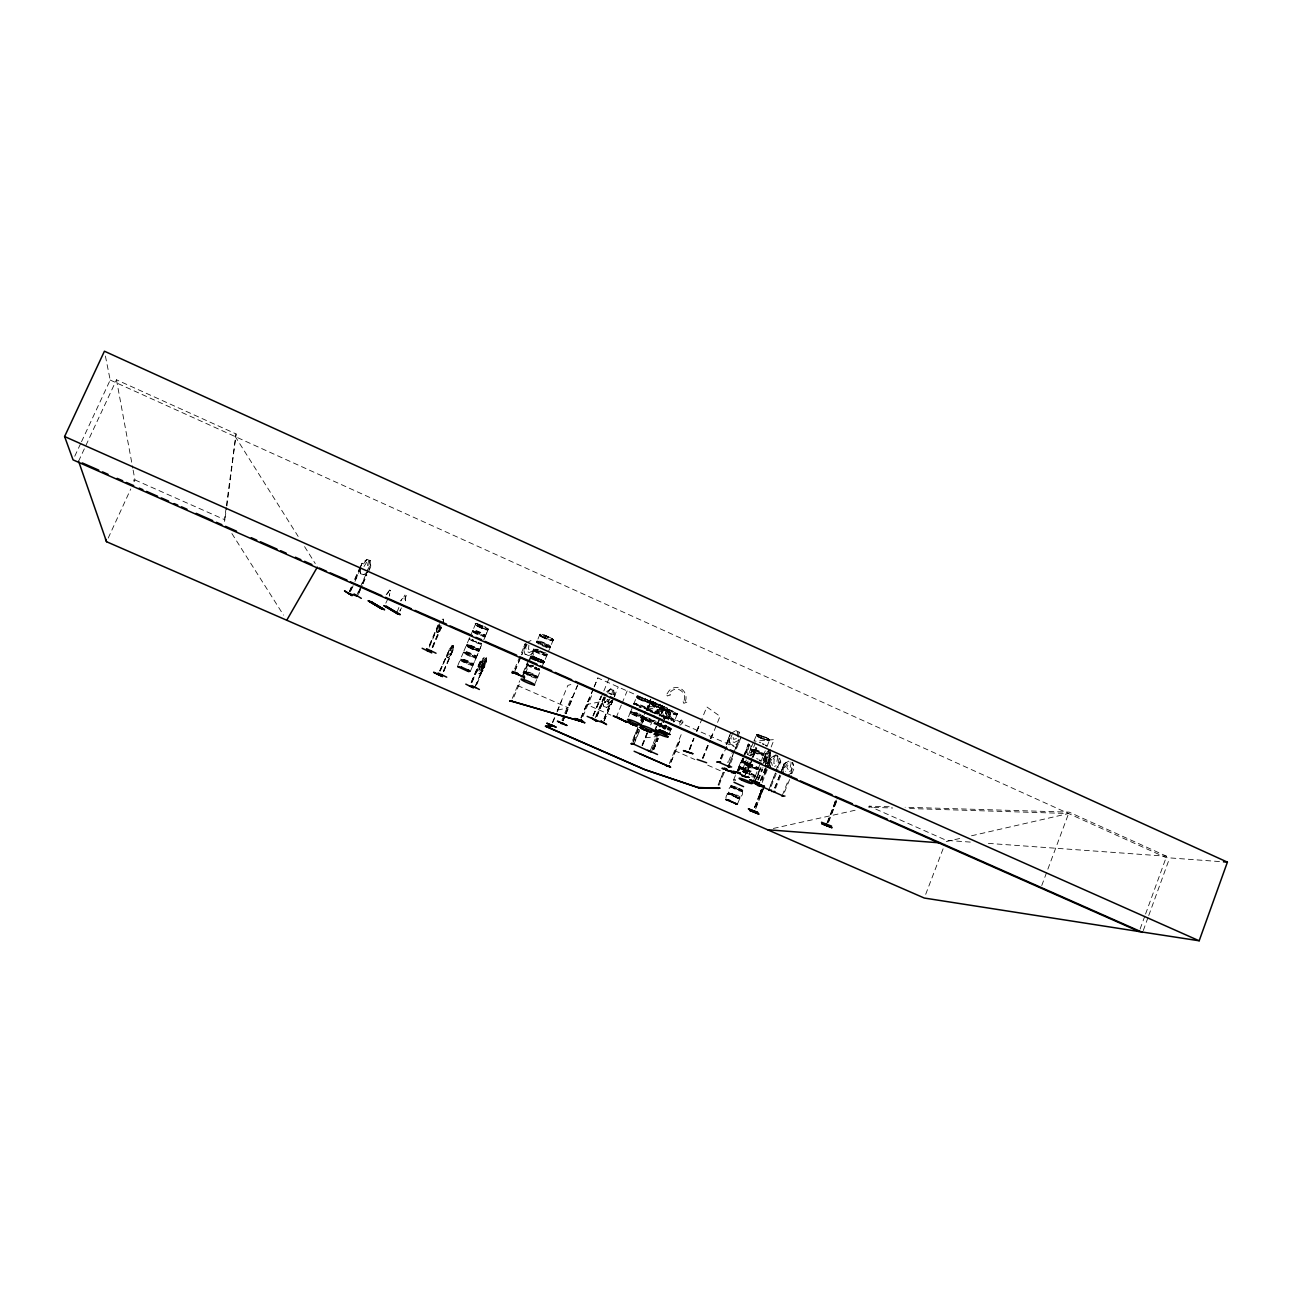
<?xml version="1.0" encoding="UTF-8"?>
<svg xmlns="http://www.w3.org/2000/svg" width="1292" height="1292" viewBox="0 0 1292 1292"><rect width="100%" height="100%" fill="white"/><g stroke="black" fill="none" stroke-linecap="round" stroke-linejoin="round"><path stroke-width="0.75" stroke-dasharray="5 3.75" d="M544.126 662.118C545.644 659.873 518.512 651.733 536.18 660.18M551.539 640.234L553.412 640.024L552.265 638.846M668.4 717.835C672.228 716.527 666.268 718.804 669.191 718.513M669.208 717.593L669.062 718.82L667.883 718.304L669.934 713.184L668.125 718.384M488.36 629.285L487.149 628.187A6.88 0.953 23.1 0 1 484.129 628.477A6.88 0.953 23.1 0 1 475.618 624.068A6.88 0.953 23.1 0 1 482.982 626.022M537.73 677.283L540.573 670.177A7.3 0.937 22.8 0 1 532.53 667.932A7.3 0.937 22.8 0 1 527.782 664.524M547.178 654.786L541.752 667.366M466.396 645.419L467.155 644.627L472.404 646.242M470.191 647.76L466.493 645.015L467.93 645.096M480.769 627.121C486.486 631.207 465.168 618.82 481.318 625.328M475.198 649.537L478.928 649.957M479.429 650.425L479.493 650.118A6.88 0.872 23 0 1 469.093 646.323A6.88 0.872 23 0 1 470.886 645.467A6.88 0.872 23 0 1 479.38 650.038L474.083 646.953M527.201 664.346L527.394 663.749A7.413 0.953 22.8 0 0 528.525 664.847M473.357 664.314L473.357 664.266A6.912 0.807 23 0 1 463.053 660.438A6.912 0.807 23 0 1 464.829 659.663A6.912 0.807 23 0 1 473.373 664.201L476.118 657.822A6.912 0.84 23 0 0 467.478 653.445A6.912 0.84 23 0 0 465.685 654.253A6.912 0.84 23 0 0 476.021 657.999L473.357 664.572M485.534 635.664L485.55 635.583A6.896 0.921 23.1 0 1 475.214 631.885A6.896 0.921 23.1 0 1 477.071 630.948A6.896 0.921 23.1 0 1 485.55 635.583L488.182 629.382L485.437 636.278M457.772 665.735L460.372 659.227M469.335 638.345L463.473 652.105M469.335 638.587L469.464 637.909A7.009 0.904 23 0 0 469.9 638.49M472.565 630.658L472.678 630.431M779.157 758.113L777.784 764.799L774.538 766.463M791.851 773.682L794.192 768.11L792.594 762.248L791.108 770.71L787.878 772.358M739.121 732.193L737.619 740.8L734.26 742.48L731.999 741.479L730.852 737.797L732.225 734.389M744.757 763.895L742.141 770.549M765.235 757.257L766.14 761.311L768.175 759.373L770.145 752.881M659.518 719.676L658.048 723.665M654.446 730.901L658.904 719.951M753.204 757.177L756.741 748.343L755.836 747.503M683.161 721.857C675.118 732.871 683.258 711.036 681.966 724.57M671.081 718.497L680.286 721.97L671.323 717.884M757.952 769.241L760.18 763.556M750.474 749.312L747.987 755.998M755.19 776.444L757.936 769.241M472.501 631.158L471.16 634.356M463.473 652.331L460.372 659.227M763.733 763.297L764.089 757.758L765.801 753.317L763.54 760.746L766.382 753.284M770.5 751.233L770.678 756.708L761.747 779.124M644.466 717.335L644.482 717.157A7.413 0.937 22.3 0 1 635.05 714.121A7.413 0.937 22.3 0 1 632.757 711.537M766.188 753.575L763.879 760.859M613.425 694.773L613.716 690.041L614.217 694.999M533.273 650.167L533.871 648.713M536.584 642.221L537.101 641.074M664.153 708.242L661.359 715.445A7.526 0.985 22.3 0 0 655.319 712.005A7.526 0.985 22.3 0 0 647.631 709.696L650.57 702.218M476.134 657.838L481.868 644.256L476.554 656.691A6.912 0.84 23 0 0 468.011 652.185A6.912 0.84 23 0 0 466.218 653.009A6.912 0.84 23 0 0 476.554 656.756L476.554 656.74M669.902 712.07C669.304 712.78 672.276 711.343 668.287 719.822M453.04 649.941L453.46 645.774L453.137 649.989L441.589 674.957M766.511 756.401L766.818 758.84L769.451 752.752M390.604 590.977L390.442 590.412M791.237 762.425L789.993 768.611L788.265 769.838L786.731 767.157L790.106 761.941M737.28 736.65L737.732 732.289L736.634 731.789M369.948 560.583L367.816 569.288M521.855 677.283L527.184 664.443M443.188 623.665L443.592 619.207L442.235 619.143L443.705 619.272L442.478 623.665M438.149 632.159L436.728 632.03L437.18 627.718L436.761 632.192L438.117 632.273L441.202 627.928M748.859 763.798L748.585 763.863A7.171 0.888 21.8 0 1 758.259 768.659L758.21 768.902M226.116 507.788L224.372 521.661L226.681 507.918M226.358 505.818L236.081 433.934L116.474 379.8L78.57 461.212M226.94 505.915L236.081 433.934M471.112 682.434L480.317 660.745L481.222 661.068M739.977 798.133C738.992 791.786 721.372 796.583 730.884 786.36M643.9 718.627L644.385 717.771M611.94 694.305L612.521 690.299L611.536 689.976L609 693.384L611.972 694.434M439.668 625.473L439.393 627.169L440.976 625.538M730.82 786.876L737.797 790.575L742.593 791.415M742.222 789.945C746.308 792.416 718.869 780.045 736.747 788.847M483.741 666.058L484.452 661.892L482.53 661.439L478.638 668.174L478.88 670.855L480.156 671.162L482.465 669.078M486.163 657.87L485.453 662.037L474.745 687.344M770.016 755.917L768.627 761.036L765.365 764.412M368.624 560.873L366.96 567.366M728.236 793.062C755.529 809.939 725.361 782.403 725.926 799.15M742.803 790.752L738.249 789.428M633.613 704.156L636.859 696.711M471.015 648.277L471.984 648.939M443.431 671.501L452.846 649.666M472.84 649.052L471.628 648.745M485.308 658.242L482.562 661.375L481.803 664.847L483.725 663.587L485.227 658.209M480.075 627.411L480.802 627.153M473.373 664.201L473.26 664.895A7.025 0.824 23 0 0 464.442 660.454A7.025 0.824 23 0 0 462.633 661.229A7.025 0.824 23 0 0 473.13 665.057L473.082 665.122M769.693 740.025C761.489 739.379 762.958 738.362 757.968 736.359M733.436 780.045L735.519 780.142M750.846 765.591L741.075 760.988L742.222 760.827M479.413 650.312L476.554 650.312M650.312 702.703L655.125 706.336M760.132 793.11L759.648 796.13L760.778 794.16M761.699 789.202L761.198 792.222L762.328 790.268M761.311 789.783L758.695 798.747L760.584 795.371M760.471 795.339C765.623 782.581 757.128 803.543 761.149 789.913M760.019 794.338L761.263 789.897M763.314 787.151L762.232 791.528M630.351 712.037L627.637 719.095M761.699 789.267L760.39 794.031L761.989 790.849M769.822 756.111L766.963 763.782M761.844 789.234L761.085 791.721L762.118 789.687M835.553 800.911L834.745 804.108L837.054 798.795M406.286 595.37L405.123 599.117A2.762 2.067 -57.7 0 1 404.832 602.233A2.762 2.067 -57.7 0 0 405.01 599.052L405.736 594.788M439.764 627.201L438.117 632.273L441.299 627.977M776.282 771.098C776.411 765.348 783.711 754.173 778.543 767.787M671.275 728.817L671.016 729.738M670.645 713.297L669.692 712.926M762.248 789.751L759.841 795.759L760.794 792.206M1140.093 929.061L1144.89 915.899M1145.568 914.025L1166.595 856.241L1069.13 812.135L905.143 807.242M1143.275 930.547L1148.055 917.385M1148.749 915.511L1169.244 859.132M1041.74 885.569L1069.13 812.135M925.702 894.306L944.888 844.08M397.096 612.101L398.986 607.192M481.157 660.89L471.628 682.564M889.138 806.757L869.145 806.16L868.725 807.242L892.707 807.985M827.106 822.584L835.439 801.088M827.461 822.729L835.795 801.218M828.204 822.116L836.57 800.442M828.56 822.245L836.845 800.862M774.699 787.942L784.276 763.766L789.234 760.891L784.567 767.803L785.681 771.389M774.812 787.942L784.228 763.766L785.31 764.17M775.604 788.346L782.371 771.615M782.984 769.757L785.132 764.121M782.241 795.581L788.136 780.707M790.946 773.278C793.03 763.023 794.855 771.776 792.497 762.345M784.486 792.254L791.237 775.539M752.961 781.628L755.093 776.686M761.036 761.424L763.588 755.061M765.268 750.813L763.976 753.995A7.058 0.937 21.8 0 0 754.544 749.328A7.058 0.937 21.8 0 0 753.785 750.765A7.058 0.937 21.8 0 0 763.976 753.995L763.782 754.851A7.171 0.953 21.8 0 0 754.173 750.135A7.171 0.953 21.8 0 0 753.381 751.589A7.171 0.953 21.8 0 0 763.75 754.883M767.044 746.356L769.58 739.945A7.041 0.985 21.8 0 0 760.18 735.261A7.041 0.985 21.8 0 0 759.373 736.779A7.041 0.985 21.8 0 0 769.58 739.945M754.706 781.563L760.326 767.496M763.12 760.455L765.898 753.349L769.063 749.941M756.45 778.155L760.649 767.61M755.126 781.854L760.73 767.787M756.854 778.446L761.069 767.884M763.814 763.104L768.966 750.2L766.576 753.914M757.774 779.787L762.054 769.047M764.912 761.876L767.367 756.482L765.575 762.022M758.113 779.948L762.361 769.031M765.252 762.038L770.403 748.875M771.146 747.018L774.102 739.589L756.095 741.027M758.42 779.932L762.716 769.192M765.332 764.186L769.838 752.881M760.261 780.594L766.221 765.655M760.681 780.885L766.56 765.752M767.367 764.073L769.951 756.304M766.511 769.031L762.054 780.19L768.11 765.3M767.254 767.157L770.84 757.758L775.943 754.835M768.853 763.443L770.904 757.855L775.911 754.964L779.189 756.434L780.788 762.215L779.69 757.806M762.215 782.451L768.902 765.704M769.628 763.847L771.986 758.259L770.953 757.855M754.48 807.338L761.408 789.573M754.706 807.322L761.731 789.703M754.803 807.468L761.941 790.123M756.062 806.935L763.669 787.587M755.691 808.808L763.281 789.38M770.242 785.988L776.896 769.241M777.639 767.383L779.997 761.489M768.885 789.703L775.539 772.955M771.146 786.376L777.913 769.644M783.969 773.989L782.387 768.094L784.131 763.685L789.267 760.746M782.548 768.094L784.179 763.669M733.549 780.142L735.81 774.457M737.409 770.5L738.556 767.593L750.458 771.889L738.588 767.319L739.686 766.867L750.474 771.889M747.47 754.383L746.421 748.456L748.294 743.982M737.732 770.646L742.706 758.242M743.417 756.482L748.359 744.063M737.974 770.694L748.617 744.127M738.491 771.033L749.134 744.467M738.733 771.082L745.113 755.142M745.823 753.365L749.376 744.515M749.667 744.757L748.326 748.133L749.053 751.718L750.862 752.655L753.753 750.943L755.093 747.583M751.007 745.468L750.458 749.651L752.945 748.843M745.452 763.378L746.13 764.008L744.66 763.556M746.372 760.003L744.58 763.507M753.414 742.367L750.474 749.279M753.947 741.107L756.708 734.534L765.187 737.134M743.594 772.277L748.068 761.117M750.345 755.416L755.384 742.819M743.934 772.438L747.616 762.974M744.224 772.422L747.955 763.12M758.259 768.659A7.171 0.888 21.8 0 1 747.89 765.316A7.171 0.888 21.8 0 1 748.633 763.943C746.065 761.65 757.871 768.53 750.248 763.75M745.145 774.409L750.103 762.038M752.929 754.98L755.998 747.955M744.677 776.234L750.329 762.086M751.04 760.326L755.949 747.583M746.615 773.02L752.267 758.888M752.961 757.128L756.741 748.343M746.841 773.084L752.493 758.937M737.538 803.85L739.912 798.165M749.005 775.168L750.232 772.148L740.009 768.837M764.428 737.732L764.686 737.91M730.416 733.549L728.591 738.087L730.222 744.144L733.759 745.694L739.024 742.69L740.235 739.67M720.484 758.711L723.358 751.54M726.249 744.386L729.835 735.051M720.597 758.695L723.472 751.54M726.362 744.37L729.964 735.423M721.42 759.115L730.901 735.842M718.126 784.955L723.084 772.616L718.239 784.955M718.966 785.326L724.731 771.227M728.64 761.505L733.032 750.555M728.979 764.557L739.04 739.508L728.365 766.334M730.626 763.184L733.614 756.014M736.375 748.875L740.72 738.152M702.509 758.081L709.76 740.138M710.487 738.346L712.974 733.065L710.697 738.491M702.735 758.226L710.083 740.251M703.058 758.339L710.293 740.397M711.02 738.604L720.032 716.301L706.805 706.918L696.808 731.611M669.337 763.572L682.128 732.338M679.624 740.962L670.273 763.943L679.624 740.962L678.784 740.591M689.234 749.376L693.643 738.475M696.598 731.207L699.537 723.94M689.46 749.538L693.869 738.636M696.824 731.369L699.763 724.101M689.783 749.635L693.982 738.588M660.05 716.236L661.601 712.506L658.549 706.821L661.439 712.522M663.313 709.227L660.777 715.348M655.028 730.642L657.612 724.311M651.959 746.647L652.573 745M665.638 712.732L666.236 711.085M649.908 751.524L655.9 737.151M659.841 727.089L661.779 722.745M662.118 721.485L667.673 708.323L651.33 701.072L647.631 710.083M652.541 748.326L657.063 737.264M663.087 722.486L668.368 709.566M651.281 752.138L657.337 737.28M663.28 722.454L668.707 709.437M666.801 711.085L663.377 708.597L672.308 711.004L677.379 714.266L668.045 711.795L669.611 712.118M665.719 717.981L666.704 715.574L664.992 711.957L661.601 710.455L656.401 710.293L662.376 708.517L656.304 710.18L654.786 713.911M666.785 711.117L668.901 711.747M653.251 749.522L657.709 738.572M653.494 749.505L657.967 738.556M653.574 749.667L658.048 738.717M653.833 749.651L658.29 738.701M666.462 718.675L670.063 709.841L655.948 712.086M663.733 728.623L665.138 725.183M663.894 728.736L665.332 725.151M668.206 718.271L668.868 716.172L671.598 717.335L670.839 719.03L668.125 717.964M664.185 728.688L665.622 725.248M668.481 718.659L671.081 712.296L653.461 704.625L653.058 705.61L670.79 713.281M671.226 711.44L672.308 711.989L671.533 711.214M664.637 729.059L666.204 725.652A7.397 0.937 22.2 0 0 659.598 723.407M668.384 719.935L669.934 716.204L666.914 710.519M664.912 729.156L666.365 725.571M665.122 729.124L666.527 725.684M668.804 734.873L670.726 730.158M677.266 714.056L674.149 721.873M644.611 699.828L645.515 700.102L644.385 699.602M640.832 720.355L642.334 716.705L643.206 717.092M640.929 720.355L642.431 716.689M632.967 741.963L638.296 728.963M640.961 722.567L645.467 711.601M646.194 709.841L650.603 699.198M633.322 742.076L638.619 729.14M641.656 721.743L643.917 716.204M646.42 710.212L650.732 699.57M646.565 710.196L648.051 706.579L654.027 704.802M641.284 725.103L644.078 718.142A7.542 0.953 22.3 0 0 635.47 713.378A7.542 0.953 22.3 0 0 632.353 713.846A7.542 0.953 22.3 0 0 644.03 718.094M635.066 740.768L639.734 729.657M642.463 722.712L644.676 717.302M633.984 744.273L639.863 729.932M642.576 722.793L644.837 717.415M647.712 710.245L651.62 701.249L667.689 708.371L651.62 701.249M645.629 718.804L646.775 718.675M646.501 718.304L644.805 719.192L646.775 718.417M646.081 718.417L645.435 718.384M653.558 704.608L653.332 705.981M655.496 705.836L656.724 706.837L655.254 705.771M641.995 745.274L647.066 732.855M658.064 705.61L658.952 705.561M642.221 745.258L647.292 732.839M650.683 724.941L654.446 715.768M642.544 745.387L647.615 732.984M657.386 714.282L658.371 711.876L656.659 708.258L653.251 706.756L648.051 706.579M616.219 717.48L621.323 705.109M622.05 703.332L627.153 690.945M630.771 711.456L632.143 708.113M592.947 715.784L600.99 696.372M593.173 715.752L601.216 696.323M593.303 715.946L603.089 692.819M603.848 690.994L609.146 678.187M595.241 717.948L603.574 697.793M596.177 716.236L604.188 696.743L605.367 702.04M596.807 716.382L604.381 698.051M596.985 716.495L604.559 698.181M605.754 697.276L604.398 700.539L605.27 703.752L607.224 704.382L610.276 702.412L611.633 699.15M610.147 698.665L607.692 701.976L606.416 699.65M603.962 718.707L611.552 700.329M604.139 718.82L611.73 700.458M604.01 720.807L615.024 695.241L613.765 689.896L610.712 688.943L605.932 692.351M604.204 720.92L618.222 686.989M612.618 701.055L611.471 704.011L606.61 707.37L603.574 706.401L602.379 701.088L603.574 706.401M561.907 720.161L564.168 714.88M564.814 713.136L571.468 697.341L572.308 697.712M562.795 720.661L565.008 715.251M565.702 713.652L577.153 685.939M562.973 720.629L565.169 715.38M565.896 713.62L578.897 682.418M563.118 720.807L565.298 715.558M566.041 713.798L572.792 697.987L571.468 697.341M580.883 717.787L590.993 693.885M581.222 717.932L593.399 688.571M594.142 686.811L597.825 677.945M581.303 717.964L593.48 688.604M594.223 686.827L597.905 677.961L649.811 701.007M582.95 716.511L592.172 694.482L590.783 693.933M552.443 722.357L556.448 713.152M557.03 711.359L567.882 685.358L573.39 683.888M552.766 722.503L556.771 713.297M557.353 711.504L561.81 700.312M545.353 638.442L544.804 637.634L545.676 638.135M537.795 659.695L538.409 659.776M547.485 637.44L547.372 636.794M534.678 684.243L537.488 677.815A7.429 0.921 22.8 0 0 528.541 673.051A7.429 0.921 22.8 0 0 526.183 673.778A7.429 0.921 22.8 0 0 537.44 677.864L537.31 678.042M548.615 651.007L550.408 647.163A7.413 1.05 22.8 0 0 541.51 642.205A7.413 1.05 22.8 0 0 539.071 643.158A7.413 1.05 22.8 0 0 550.327 647.163M553.299 639.831L549.988 647.744M514.636 668.917L525.327 643.529L523.26 648.083L524.972 654.204L528.686 655.755L534.29 652.686M514.862 671.097L520.983 656.611L515.621 669.337M527.104 644.353L525.65 647.793L526.878 651.507L529.268 652.508L532.837 650.797M528.88 645.096L528.509 649.408L531.626 648.616M512.262 698.423L519.739 680.803M523.05 672.809L528.412 660.067M528.299 661.972L535.163 645.612M539.894 634.469L537.214 640.832M513.861 697.05L519.852 682.951M522.889 676.572L534.307 649.424M525.392 673.423L528.444 666.139M531.48 658.936L535.582 649.634M544.723 637.844L544.853 638.151M475.779 685.664L486.083 661.811M477.071 683.985L485.776 662.085M483.16 670.338L479.413 673.843C474.907 674.586 478.153 662.457 477.523 673.407L479.493 673.891C483.531 671.129 485.711 666.43 484.532 661.94M480.753 627.314L482.417 628.138M481.222 627.508L480.269 627.411L481.254 627.541M473.26 647.663L473.744 647.906M480.769 627.46L481.69 627.637M483.063 626.927L481.997 626.507L482.966 626.975M471.612 668.368L472.888 665.38A6.912 0.807 23 0 0 464.296 660.923A6.912 0.807 23 0 0 462.52 661.682A6.912 0.807 23 0 0 472.856 665.445L470.32 671.436M483.725 639.928L485.372 636.375M471.37 682.564L480.527 660.842L484.258 657.321M471.903 682.693L481.335 660.745M439.603 670.855L449.471 649.537L439.91 671M440.265 671.049L449.729 649.23M443.786 671.549L453.104 649.908L453.492 645.919L452.087 645.725M475.666 623.826L472.92 630.157M429.364 645.128L437.972 625.102M429.703 645.289L439.135 623.455M429.283 647.13L438.666 625.28M439.829 623.535L438.198 629.398L441.073 626.927M432.126 647.244L440.766 627.137M432.449 647.405L441.121 627.153M432.82 647.437L441.46 627.314M403.104 598.519L403.007 598.454A2.762 2.067 -57.7 0 0 400.843 600.99A2.762 2.067 -57.7 0 1 403.104 598.519L404.961 595.014M389.538 590.169L387.406 593.787A2.745 2.035 -57.8 0 0 385.824 595.031M389.393 594.385L389.296 594.32A2.745 2.035 -57.8 0 1 389.57 596.113A2.745 2.035 -57.8 0 0 389.393 594.385L390.475 591.639M349.292 591.607L351.618 586.31M354.719 579.236L360.129 566.865M349.551 591.768L351.876 586.471M354.961 579.397L358.837 570.563M359.612 568.787L361.921 563.49M359.935 568.205L361.986 563.538L366.912 559.533L361.825 563.409M350.1 591.865L352.425 586.552M355.526 579.478L360.936 567.107M351.133 590.25L354.234 583.177M354.993 581.4L361.195 567.269M364.021 566.494L367.719 560.631L368.704 560.922M356.511 595.838L359.612 588.748M360.387 586.972L369.69 565.686L370.756 566.074L368.882 570.903M358.304 592.447L361.405 585.357M362.18 583.58L368.382 569.384M358.869 592.543L361.97 585.438M362.745 583.661L366.621 574.795M358.352 594.465L362.228 585.599M363.004 583.822L366.88 574.956M369.415 569.207L370.788 566.09L370.045 560.486L370.513 565.912M742.399 791.721L736.892 788.75M108.205 538.086L130.783 488.957M133.124 470.11L134.933 479.913L134.126 481.674L133.383 478.315M537.698 677.509L537.698 677.476A7.429 0.921 22.8 0 0 528.703 672.648A7.429 0.921 22.8 0 0 526.361 673.374A7.429 0.921 22.8 0 0 537.617 677.46L537.504 677.832M74.758 456.238L80.653 443.544M81.509 441.735L110.191 380.042L105.201 355.058M836.263 800.378L835.536 801.67M401.408 607.918L399.874 611.116L401.505 607.983M385.807 603.186L388.101 598.438M535.518 660.422L535.889 660.293M545.321 638.377C533.677 631.966 543.609 633.516 552.282 638.829M742.642 791.35L730.836 786.553L742.722 791.285L731.692 787.022M762.135 791.431L759.922 794.305M452.41 646.339C446.192 656.53 452.911 652.686 452.313 646.291M728.446 792.82C745.387 803.026 741.883 795.888 728.349 792.933M744.951 763.249L746.631 764.137M482.966 662.118L480.107 668.852L482.029 667.593L483.047 662.15M449.099 649.488L452.2 645.677L453.557 645.822M448.453 657.773L451.489 653.946L448.453 657.773L447.161 657.515M657.273 723.682L657.386 723.552A7.526 0.953 22.2 0 1 668.287 727.315A7.526 0.953 22.2 0 1 667.625 728.769M363.472 563.974L366.976 559.727M451.199 652.896L448.437 655.06L452.103 645.629M607.547 692.932L610.712 688.943M731.062 786.166L738.249 789.428M738.782 766.834L741.285 760.875L742.738 762.054M775.911 754.964L771.227 761.892L772.358 765.478M765.268 764.38L768.627 761.036M478.896 664.879L482.546 661.342L484.613 661.843L482.53 661.439M747.987 763.475L752.881 765.768M607.611 699.941L604.575 702.832L607.886 700.748L608.887 704.221L608.629 700.296M484.177 665.057L481.868 667.14L480.592 666.833L480.333 664.153L484.161 657.289L486.228 657.773L486.05 662.069M481.997 626.507L482.304 626.733M637.021 696.485L637.634 697.858L642.447 699.989M367.558 571.775L363.795 574.779L367.542 571.823M667.689 711.779L669.611 712.167L667.851 711.666M641.93 700.442L641.09 700.022L642.092 700.07M610.777 689.104L605.851 692.302L606.659 692.56M613.167 699.57L608.354 702.977L605.463 701.944M736.472 738.636L733.533 739.395L733.097 737.134M668.093 711.908L669.789 712.49M754.69 752.687L750.281 755.707M750.216 755.82L754.835 752.784M669.208 717.819L668.691 717.448A7.397 0.969 22.2 0 1 673.568 720.92M787.345 775.475L792.432 772.551M636.988 696.517L645.499 699.101M730.545 733.63L735.729 730.691M488.247 629.624L486.745 629.543M526.668 642.835L530.786 640.59L534.387 642.092M679.592 723.52L680.787 720.807M756.724 734.567L757.984 736.343M745.565 763.96C748.165 764.622 738.669 761.747 741.996 761.408M730.771 787.022L731.708 787.022M676.927 714.524A7.413 1.001 22.2 0 0 668.642 709.873A7.413 1.001 22.2 0 0 665.364 710.358A7.413 1.001 22.2 0 0 676.927 714.524L677.186 713.782M543.754 662.764L537.504 661.019A7.332 0.969 22.8 0 0 543.011 661.73A7.332 0.969 22.8 0 0 531.626 656.917A7.332 0.969 22.8 0 0 535.744 660.277M946.277 841.577L961.813 838.007M971.519 835.779L1068.613 813.524L906.693 808.437M773.343 828.447L857.048 809.826M557.579 710.051L568.318 707.822M599.31 701.96L586.778 704.528L610.841 715.122M653.025 713.071L655.286 712.619M661.375 716.769L663.636 716.317L662.844 713.168L656.497 711.731L656.013 712.942L659.388 715.881M389.441 590.105L390.539 590.46M666.882 710.519L669.934 716.204M668.707 716.737L669.902 717.27M645.435 737.78L657.289 736.521M735.681 730.545L739.218 732.112L740.849 738.168M728.753 738.087L730.255 744.144L733.711 745.565M544.626 637.796L551.523 640.267M545.999 638.442L543.464 637.182M727.331 762.054L728.268 762.409M745.306 767.997L763.007 767.416M738.749 766.899C743.094 769.951 755.045 776.298 751.896 765.558L752.606 766.108L750.668 765.898M643.141 700.845L641.349 699.973L642.802 700.474M663.151 708.678C665.638 705.222 647.809 702.218 643.61 700.797M655.076 705.965L656.724 706.837L655.496 706.256M442.203 619.256L443.527 619.32M761.311 738.265C763.378 738.976 758.178 737.038 761.569 737.748M970.34 842.093L946.309 840.349L869.145 806.16M988.364 843.385L1166.595 856.241M1219.486 861.554L1166.095 857.63L110.191 380.042M741.447 760.956L743.078 761.279M648.148 708.032L652.508 708.581L655.787 711.408M731.498 785.794L733.145 786.134M651.33 702.573L652.444 702.783M655.642 706.078L654.769 705.868L660.6 708.081M662.037 708.452L663.151 708.71M757.548 734.615L758.679 734.841M742.173 760.794L750.281 763.75M741.979 761.392L748.633 763.394M751.847 765.817L749.651 764.961M734.615 779.754L735.616 779.997M737.748 798.246L739.686 798.521L734.163 795.581M486.745 629.575L484.064 628.736M467.93 645.063L472.274 646.533L470.627 645.935M660.6 708.048L662.037 708.484M366.912 559.533L370.045 560.486M743.158 761.036L747.309 762.732M750.684 765.914L745.016 763.847M612.069 694.337L609.033 693.497M737.764 798.262C709.97 784.422 745.645 806.127 742.27 791.479M607.062 699.392L609.033 700.022M545.822 638.409L544.966 637.925M536.406 660.454L535.437 660.002M539.232 661.682L540.815 662.215M476.538 650.344L473.453 649.198M745.468 763.394L742.625 762.248M749.586 765.203L746.631 764.105M734.389 786.505L737.344 787.603M482.433 628.106L484.048 628.752M657.16 706.805L658.936 707.483M473.583 648.907L475.198 649.537M525.085 654.091L528.686 655.625M734.018 795.63L728.64 792.933M481.318 625.296L482.998 626.006M641.817 700.07L643.61 700.829M747.39 762.49L748.811 763.362M646.307 719.515L645.16 718.82M674.682 750.652L694.87 759.534M707.725 765.187L724.247 772.438M517.672 685.567L568.076 707.709M134.933 479.913L225.163 519.901M685.099 725.022L734.502 746.905M651.394 701.217L667.512 708.387M738.846 788.233L741.382 789.46M473.938 647.26L476.99 648.713M645.499 699.133L650.683 702.299M765.171 737.167L768.046 738.556M547.97 636.585L549.649 637.376M447 657.563L447.533 653.445M470.32 647.47L466.945 645.548M747.39 754.367L750.281 755.836M532.595 658.742L534.064 659.501M486.018 627.492L484.581 626.782A6.88 0.953 23.1 0 1 485.986 627.492M479.219 669.256L478.896 664.815L482.546 661.342M486.228 657.773L486.406 662.263M477.119 648.423L478.266 649.085M476.974 648.729L478.961 649.941M739.605 767.19L750.604 771.211L743.594 767.593L739.105 766.802M740.009 768.837L738.539 767.642L750.135 772.341M741.673 762.086L742.529 762.619M540.847 635.712L541.994 636.407M751.427 764.331L752.299 764.864M759.438 760.116L760.407 760.697M388.585 591.106L387.309 593.739A2.745 2.035 -57.8 0 0 386.195 594.433M768.029 738.588L769.515 739.67M362.487 563.57L361.986 563.538M606.675 707.418L611.326 703.898M542.979 660.971L543.787 661.569M651.039 712.183L647.663 709.243A7.413 0.969 22.3 0 0 640.041 704.77A7.413 0.969 22.3 0 0 635.034 704.334M646.775 718.352L646.63 718.691M231.898 533.548L283.529 615.121M235.047 436.244L298.145 536.422M304.573 546.613L315.264 563.587M770.726 767.997L769.047 762.183L770.226 766.608M116.474 379.8L132.769 468.14M359.87 568.157L360.759 573.713L363.795 574.633L360.662 573.826L359.741 568.173M484.532 661.795L484.791 666.333M481.658 643.9A7.009 0.904 23 0 1 478.04 642.915M476.409 642.285A7.009 0.904 23 0 1 470.53 639.427M469.723 638.878A7.009 0.904 23 0 1 469.868 638.183M481.383 644.288A6.912 0.888 23 0 1 472.969 641.268A6.912 0.888 23 0 1 469.787 638.652M480.769 643.077A6.912 0.888 23 0 1 481.561 643.626M487.036 628.397A6.928 0.953 23.1 0 1 482.966 628.316A6.928 0.953 23.1 0 1 475.65 623.988A6.928 0.953 23.1 0 1 485.905 627.734M477.717 634.598A6.896 0.921 23.1 0 1 473.502 631.303A6.896 0.921 23.1 0 1 484.225 635.826A6.896 0.921 23.1 0 1 479.364 635.309M480.931 643.368A7.009 0.904 23 0 1 478.202 642.528M476.57 641.914A7.009 0.904 23 0 1 474.891 641.203M473.276 640.461A7.009 0.904 23 0 1 471.855 639.718M473.502 640.024A6.928 0.904 23 0 1 472.081 639.298M754.253 740.962A7.074 0.969 21.8 0 1 756.143 741.253M759.195 742.206A7.074 0.969 21.8 0 1 760.923 742.852M762.603 743.562A7.074 0.969 21.8 0 1 764.153 744.289M765.445 744.983A7.074 0.969 21.8 0 1 766.947 746.049M762.458 744.014A7.171 0.985 21.8 0 1 764.024 744.741M765.332 745.436A7.171 0.985 21.8 0 1 766.301 746.049M756.627 758.517A7.025 0.904 21.8 0 1 758.162 759.244M759.454 759.906A7.025 0.904 21.8 0 1 760.39 760.503M745.242 772.503A7.074 0.84 21.9 0 1 754.076 776.395A7.074 0.84 21.9 0 1 751.12 776.444M742.69 771.808A7.074 0.84 21.9 0 1 743.821 772.083M742.787 771.324A7.187 0.856 21.9 0 1 753.365 775.394A7.187 0.856 21.9 0 1 751.346 776.04M743.207 770.533A7.074 0.84 21.9 0 1 754.14 774.829A7.074 0.84 21.9 0 1 750.022 774.602M746.647 773.246A7.074 0.84 21.9 0 1 745.113 772.535M743.804 771.873A7.074 0.84 21.9 0 1 742.852 771.292M742.948 770.936A7.187 0.856 21.9 0 1 753.511 774.99A7.187 0.856 21.9 0 1 751.508 775.652M746.437 773.698A7.187 0.856 21.9 0 1 744.87 772.971M635.842 712.506A7.413 0.937 22.3 0 1 637.618 713.184M639.411 713.943A7.413 0.937 22.3 0 1 641.074 714.718M642.495 715.461A7.413 0.937 22.3 0 1 644.288 716.64M633.936 712.377A7.542 0.953 22.3 0 1 644.417 717.399L644.401 717.48A7.542 0.953 22.3 0 1 635.131 714.718A7.542 0.953 22.3 0 1 632.482 711.957M640.784 707.725A7.526 0.985 22.3 0 1 638.975 706.966M634.033 704.221A7.526 0.985 22.3 0 1 640.735 705.577A7.526 0.985 22.3 0 1 647.502 709.647M645.806 708.888A7.413 0.969 22.3 0 1 644.385 708.484M640.977 707.241A7.413 0.969 22.3 0 1 639.201 706.498M637.554 705.723A7.413 0.969 22.3 0 1 636.116 704.996M636.924 705.222A7.429 0.969 22.3 0 1 638.587 705.787M640.38 706.466A7.429 0.969 22.3 0 1 642.172 707.225M643.836 708A7.429 0.969 22.3 0 1 645.257 708.743M633.839 704.075A7.526 0.985 22.3 0 1 634.534 704.092M635.632 704.318A7.526 0.985 22.3 0 1 646.63 708.969M657.24 722.131A7.413 0.937 22.3 0 1 651.83 721.469A7.413 0.937 22.3 0 1 644.837 717.302A7.413 0.937 22.3 0 1 656.158 721.485M648.616 710.342A7.397 0.969 22.3 0 1 650.651 709.776A7.397 0.969 22.3 0 1 659.841 713.652A7.397 0.969 22.3 0 1 659.372 714.896M656.288 713.927A7.397 0.969 22.3 0 1 654.527 713.249M652.751 712.506A7.397 0.969 22.3 0 1 651.103 711.731M648.326 710.778A7.526 0.985 22.3 0 1 647.631 710.245M650.587 711.278A7.413 0.969 22.3 0 1 657.483 714.056M658.904 714.783A7.413 0.969 22.3 0 1 659.986 715.445M647.47 710.115A7.526 0.985 22.3 0 1 657.725 713.588M659.162 714.331A7.526 0.985 22.3 0 1 660.955 715.526M660.373 726.863A7.397 0.937 22.2 0 1 658.645 724.65A7.397 0.937 22.2 0 1 669.159 728.882A7.397 0.937 22.2 0 1 667.221 729.609M663.781 728.365A7.397 0.937 22.2 0 1 662.021 727.622M660.519 726.395A7.526 0.953 22.2 0 1 658.758 724.134A7.526 0.953 22.2 0 1 669.45 728.446A7.526 0.953 22.2 0 1 667.463 729.189M665.784 728.607A7.526 0.953 22.2 0 1 662.182 727.17M673.407 720.823A7.51 0.985 22.2 0 1 673.31 721.84M662.441 716.188A7.51 0.985 22.2 0 1 669.224 718.643M670.887 719.418A7.51 0.985 22.2 0 1 672.325 720.161M671.065 728.462A7.397 0.937 22.2 0 1 663.442 726.669A7.397 0.937 22.2 0 1 658.5 723.165M667.916 726.588A7.397 0.937 22.2 0 1 670.403 727.961M665.945 728.203A7.526 0.953 22.2 0 1 657.37 723.585M662.618 715.784A7.51 0.985 22.2 0 1 671.808 719.386A7.51 0.985 22.2 0 1 673.471 721.42M665.606 718.756A7.51 0.985 22.2 0 1 663.943 717.981M661.052 715.639A7.397 0.969 22.2 0 1 668.658 717.383M667.593 719.03A7.397 0.969 22.2 0 1 664.185 717.528M662.78 716.802A7.397 0.969 22.2 0 1 661.714 716.156M662.328 716.705A7.413 0.969 22.2 0 1 667.221 718.352M670.661 719.886A7.413 0.969 22.2 0 1 672.066 720.613M673.132 721.259A7.413 0.969 22.2 0 1 673.794 721.776M539.749 651.168A7.413 1.017 22.8 0 1 546.532 655.464A7.413 1.017 22.8 0 1 535.211 651.168A7.413 1.017 22.8 0 1 537.989 650.49M546.92 653.865A7.3 1.001 22.8 0 1 540.056 652.476A7.3 1.001 22.8 0 1 534.484 648.616M536.794 649.133A7.3 1.001 22.8 0 1 538.376 649.666M544.998 652.605A7.3 1.001 22.8 0 1 546.161 653.3M536.891 642.77A7.284 1.034 22.8 0 1 543.754 644.11A7.284 1.034 22.8 0 1 549.278 648.003M546.968 647.486A7.284 1.034 22.8 0 1 540.266 644.805M538.812 644.046A7.284 1.034 22.8 0 1 537.666 643.351M539.911 650.764A7.413 1.017 22.8 0 1 547.13 654.947L547.162 654.818A7.413 1.017 22.8 0 1 538.409 652.298A7.413 1.017 22.8 0 1 534.194 649.02M535.195 649.198A7.413 1.017 22.8 0 1 538.15 650.086M524.94 673.6A7.3 0.904 22.8 0 1 529.478 673.956A7.3 0.904 22.8 0 1 537.02 678.3A7.3 0.904 22.8 0 1 526.102 674.279M535.582 660.697A7.268 0.969 22.8 0 1 531.497 657.37A7.268 0.969 22.8 0 1 542.785 662.134A7.268 0.969 22.8 0 1 537.31 661.423M531.674 665.606A7.3 0.937 22.8 0 1 533.402 666.268M535.163 667.011A7.3 0.937 22.8 0 1 536.842 667.786M538.312 668.545A7.3 0.937 22.8 0 1 539.458 669.224M539.458 668.901A7.3 0.953 22.8 0 1 538.134 668.545M536.551 668.012A7.3 0.953 22.8 0 1 534.84 667.35M533.079 666.607A7.3 0.953 22.8 0 1 529.962 665.089M539.168 669.821A7.413 0.953 22.8 0 1 530.237 666.301A7.413 0.953 22.8 0 1 527.879 664.023M531.836 665.122A7.413 0.953 22.8 0 1 533.596 665.8M539.345 669.401A7.413 0.953 22.8 0 1 529.704 665.525M530.35 656.643C547.194 667.641 548.535 660.244 530.398 656.659M763.911 754.367L763.927 754.48A7.171 0.953 21.8 0 1 753.543 751.201A7.171 0.953 21.8 0 1 754.318 749.748A7.171 0.953 21.8 0 1 763.911 754.48L763.911 754.318M481.625 667.447L481.432 670.742L481.076 667.932L478.638 670.241L480.963 667.27L481.238 664.023L481.545 666.753L483.886 664.589L481.625 667.447M777.881 756.514L776.686 762.7L773.843 763.459L774.183 759.308L776.799 756.03L777.929 756.514M550.489 646.662L550.489 646.711A7.284 1.034 22.8 0 1 539.345 642.705A7.284 1.034 22.8 0 1 541.736 641.785A7.284 1.034 22.8 0 1 550.424 646.646L550.521 646.533M835.1 801.638L833.663 806.45L835.197 801.67M637.844 727.671L632.596 740.461L637.925 727.654M526.328 643.949L521.742 654.802L526.312 643.997M550.021 647.696L550.182 647.534A7.413 1.05 22.8 0 0 541.332 642.625A7.413 1.05 22.8 0 0 538.909 643.561A7.413 1.05 22.8 0 0 550.166 647.567L550.069 647.647M835.488 803.188L833.695 806.935L835.601 803.285M476.167 657.757L476.15 657.806A7.025 0.856 23 0 1 465.798 653.8A7.025 0.856 23 0 1 467.623 652.977A7.025 0.856 23 0 1 476.296 657.612L476.263 657.644M757.984 769.176L757.968 769.208A7.187 0.888 21.9 0 1 747.745 765.704A7.187 0.888 21.9 0 1 748.488 764.347A7.187 0.888 21.9 0 1 758.097 769.047L758.016 769.144M485.275 636.471L485.259 636.504A7.009 0.937 23.1 0 1 474.81 632.692A7.009 0.937 23.1 0 1 476.683 631.723A7.009 0.937 23.1 0 1 485.308 636.439L485.308 636.439M484.694 666.22L481.044 669.773L479.057 669.304L481.125 669.821L484.791 666.268M769.644 740.203L769.612 740.235A7.074 0.985 21.8 0 1 759.26 737.038A7.074 0.985 21.8 0 1 760.067 735.519A7.074 0.985 21.8 0 1 769.499 740.235M543.948 662.392L543.884 662.441A7.284 0.969 22.8 0 0 535.082 657.612A7.284 0.969 22.8 0 0 532.74 658.435A7.284 0.969 22.8 0 0 543.787 662.408M686.827 702.154L683.807 703.332L682.515 700.232L684.001 700.894A8.398 8.107 79.2 0 0 679.657 689.863A8.398 8.107 79.2 0 0 669.03 694.224L670.516 694.886L667.334 695.984L665.897 692.835L667.383 693.497A10.061 9.722 79.2 0 1 680.125 688.281A10.061 9.722 79.2 0 1 685.341 701.491L686.827 702.154M479.348 650.506L479.3 650.506A6.896 0.872 23 0 1 468.899 646.743A6.896 0.872 23 0 1 470.708 645.887A6.896 0.872 23 0 1 479.203 650.474L479.3 650.49M663.587 709.163L663.571 709.13A7.364 1.001 22.3 0 0 655.335 704.447A7.364 1.001 22.3 0 0 652.153 704.964A7.364 1.001 22.3 0 0 663.603 709.098M544.142 662.005L544.126 661.972A7.268 0.969 22.8 0 0 535.276 657.176A7.268 0.969 22.8 0 0 532.934 657.999A7.268 0.969 22.8 0 0 543.964 661.956M477.604 626.329A6.864 0.953 23.1 0 0 487.892 629.995A6.864 0.953 23.1 0 0 479.461 625.344A6.864 0.953 23.1 0 0 477.604 626.329M468.98 646.485A6.944 0.872 23 0 0 479.348 650.247A6.944 0.872 23 0 0 470.805 645.629A6.944 0.872 23 0 0 468.98 646.485M474.972 632.305A7.009 0.937 23.1 0 0 485.469 636.068A7.009 0.937 23.1 0 0 476.845 631.352A7.009 0.937 23.1 0 0 474.972 632.305M468.625 647.421A6.88 0.856 23 0 0 478.896 651.152A6.88 0.856 23 0 0 470.417 646.581A6.88 0.856 23 0 0 468.625 647.421M468.754 647.017A6.944 0.872 23 0 0 479.122 650.78A6.944 0.872 23 0 0 470.579 646.162A6.944 0.872 23 0 0 468.754 647.017M462.811 660.842A7.025 0.824 23 0 0 473.292 664.686A7.025 0.824 23 0 0 464.603 660.067A7.025 0.824 23 0 0 462.811 660.842M465.976 653.429A7.025 0.856 23 0 0 476.457 657.24A7.025 0.856 23 0 0 467.801 652.589A7.025 0.856 23 0 0 465.976 653.429M753.268 752.041A7.058 0.937 21.8 0 0 763.475 755.287A7.058 0.937 21.8 0 0 754.027 750.62A7.058 0.937 21.8 0 0 753.268 752.041M759.131 737.425A7.025 0.985 21.8 0 0 769.305 740.591A7.025 0.985 21.8 0 0 759.938 735.907A7.025 0.985 21.8 0 0 759.131 737.425M760.261 760.923A7.058 0.904 21.8 0 0 759.292 760.342A7.041 0.904 21.8 0 1 760.229 760.94M747.616 766.156A7.074 0.872 21.9 0 0 757.823 769.451A7.074 0.872 21.9 0 0 748.343 764.832A7.074 0.872 21.9 0 0 747.616 766.156M748.133 764.88A7.058 0.872 21.8 0 0 758.323 768.175A7.058 0.872 21.8 0 0 748.859 763.54A7.058 0.872 21.8 0 0 748.133 764.88M632.24 714.331A7.413 0.937 22.3 0 0 643.739 718.513A7.413 0.937 22.3 0 0 635.309 713.878A7.413 0.937 22.3 0 0 632.24 714.331M638.846 698.245A7.413 1.001 22.3 0 0 650.344 702.38A7.413 1.001 22.3 0 0 641.962 697.68A7.413 1.001 22.3 0 0 638.846 698.245A7.397 1.001 22.3 0 0 650.328 702.396A7.397 1.001 22.3 0 0 641.962 697.712A7.397 1.001 22.3 0 0 638.862 698.278M638.587 698.956A7.381 1.001 22.3 0 0 650.038 703.074A7.381 1.001 22.3 0 0 641.688 698.391A7.381 1.001 22.3 0 0 638.587 698.956M645.838 720.338A7.413 0.937 22.3 0 0 657.337 724.521A7.413 0.937 22.3 0 0 648.988 719.919A7.413 0.937 22.3 0 0 645.838 720.338M645.952 719.854A7.526 0.953 22.3 0 0 657.644 724.101A7.526 0.953 22.3 0 0 649.149 719.418A7.526 0.953 22.3 0 0 645.952 719.854M652.412 704.285A7.381 1.001 22.3 0 0 663.894 708.42A7.381 1.001 22.3 0 0 655.609 703.769A7.381 1.001 22.3 0 0 652.412 704.285M652.282 704.56A7.429 1.001 22.3 0 0 663.83 708.727A7.429 1.001 22.3 0 0 655.48 704.043A7.429 1.001 22.3 0 0 652.282 704.56M646.113 719.434A7.526 0.953 22.3 0 0 657.806 723.682A7.526 0.953 22.3 0 0 649.327 719.014A7.526 0.953 22.3 0 0 646.113 719.434M665.493 710.099A7.381 1.001 22.2 0 0 676.992 714.234A7.381 1.001 22.2 0 0 668.772 709.615A7.381 1.001 22.2 0 0 665.493 710.099M665.235 710.778A7.364 0.985 22.2 0 0 676.701 714.912A7.364 0.985 22.2 0 0 668.497 710.293A7.364 0.985 22.2 0 0 665.235 710.778M535.486 651.862A7.3 1.001 22.8 0 0 546.564 655.835A7.3 1.001 22.8 0 0 537.86 650.99A7.3 1.001 22.8 0 0 535.486 651.862M542.107 636.165A7.268 1.066 22.8 0 0 553.17 640.073A7.268 1.066 22.8 0 0 544.513 635.196A7.268 1.066 22.8 0 0 542.107 636.165M541.832 636.811A7.268 1.066 22.8 0 0 552.895 640.719A7.268 1.066 22.8 0 0 544.239 635.842A7.268 1.066 22.8 0 0 541.832 636.811M532.821 658.161A7.332 0.985 22.8 0 0 543.948 662.15A7.332 0.985 22.8 0 0 535.179 657.337A7.332 0.985 22.8 0 0 532.821 658.161A7.332 0.985 22.8 0 0 543.932 662.166A7.332 0.985 22.8 0 0 535.179 657.353A7.332 0.985 22.8 0 0 532.821 658.177M541.832 636.827A7.251 1.066 22.8 0 0 552.879 640.735A7.251 1.066 22.8 0 0 544.239 635.858A7.251 1.066 22.8 0 0 541.832 636.827M526.619 672.938A7.3 0.921 22.8 0 0 537.698 676.96A7.3 0.921 22.8 0 0 528.929 672.211A7.3 0.921 22.8 0 0 526.619 672.938"/><path stroke-width="1.5" d="M719.628 787.975L716.672 787.942L720.015 788.217M633.774 743.578L631.174 743.804L633.888 743.481M634.324 743.804L631.174 743.804M667.932 736.941L667.883 736.989A7.397 0.904 22.2 0 0 659.421 732.499A7.397 0.904 22.2 0 0 656.207 732.839A7.397 0.904 22.2 0 0 667.706 737.038L667.867 737.021M561.245 723.633L563.328 723.229M534.581 684.792L534.452 684.922A7.3 0.872 22.8 0 1 523.292 680.852A7.3 0.872 22.8 0 1 525.586 680.19A7.3 0.872 22.8 0 1 534.355 684.889L534.452 684.922M742.48 776.024L748.956 777.396M361.308 598.374L354.073 593.932M479.397 689.476L471.951 685.681M764.299 786.23L754.69 782.984L764.493 786.376M512.213 672.938L512.633 671.436L512.294 672.874M468.834 671.533L469.852 671.113M446.725 677.169L438.02 672.987M669.902 734.518L659.291 729.754M436.018 653.235L426.522 648.681M751.524 782.112L769.887 790.139M706.611 762.732L697.179 759.454M524.39 678.025L524.326 676.249L524.39 677.993M523.922 677.702L524.326 676.314M657.531 754.496L647.712 750.248M566.865 725.426L557.417 721.194L566.752 725.442M758.856 814.073L749.586 810.375L758.775 814.057M821.97 823.876L832.08 827.768L821.97 823.747M1199.17 940.786L1227.4 862.135L104.426 351.214L64.6 436.535L73.063 459.871L1139.189 931.564L1199.17 940.786L64.6 436.535M1139.189 931.564L924.281 898.037L106.542 541.719L105.492 539.006M725.991 769.483L726.831 769.854L721.97 768.32L727.057 769.273M728.252 766.35L728.672 765.3L728.397 766.334M718.966 762.264L729.302 766.802L729.463 765.672M726.912 770.42L730.771 770.904M731.224 771.679L735.552 773.585M641.155 727.751C637.731 726.298 644.159 728.3 640.622 728.236L640.751 726.782M647.324 730.674L643.432 729.479L647.324 730.674L646.533 729.479M630.367 723.084L628.154 722.212M581.61 720.209L580.98 721.146L581.432 720.128L582.304 721.711L510.259 700.781L582.304 721.711M831.644 826.153L821.47 822.245M748.488 808.905L757.726 812.474M555.899 727.17L546.758 723.197L556.044 727.057M584.646 722.826L574.827 718.53L584.808 722.696M634.13 751.25L670.677 767.222L639.378 753.527M734.001 782.274L743.562 786.634M692.819 753.688L683.549 750.571M656.174 730.061L666.882 734.841L656.174 730.125M286.695 620.322L317.315 567.14M431.738 652.896L422.161 648.277M433.627 672.389L442.526 676.572L433.87 672.308M749.748 779.803L759.664 783.194L750.022 779.835M473.437 687.942L465.814 684.13M344.496 590.993L352.183 595.644L344.916 591.025M733.226 771.372L740.461 773.181L733.678 771.453M596.678 721.275L591.801 718.11M771.421 791.431L774.861 791.495M757.532 785.455L761.505 785.73L758.081 785.552M720.128 761.844L716.785 762.054L720.565 762.022M669.498 766.075L666.397 766.011M666.801 766.156L669.547 766.204M641.107 725.264L641.026 725.264A7.413 0.904 22.3 0 1 629.495 721.049A7.413 0.904 22.3 0 1 632.531 720.645A7.413 0.904 22.3 0 1 640.961 725.248M578.461 720.597L581.497 720.5M511.438 700.619L509.694 701.007M510.098 701.168L511.971 700.684L509.629 701.039M664.04 731.401L660.906 732.08M663.862 731.773L660.939 732.225M656.255 733.856L657.127 734.05M368.091 600.764L382.206 609.049L368.737 600.99M370.546 601.555L384.612 609.792L370.513 601.507L371.563 601.83M371.159 601.733L383.885 609.404M397.29 613.7L383.821 605.593L397.871 613.878L397.145 613.49M381.802 608.952L368.495 600.942M399.325 614.33L400.31 614.621L386.276 606.352L387.277 606.691M655.48 733.533L656.917 733.856M642.011 727.493L641.026 726.815M730.351 800.717L727.654 799.813L737.393 804.254L725.765 799.506L727.671 799.813M511.955 701.491L511.018 701.072M547.307 726.992L553.654 725.942L551.878 725.167L545.353 726.265L644.175 769.37L700.183 788.233L718.853 788.314L698.439 787.474L699.295 788.007L645.515 769.903L545.708 726.201M616.171 717.302L613.167 715.962L619.53 718.126L616.332 717.431M617.075 717.318L618.529 717.867M597.421 720.807L587.166 716.366M629.898 722.163L628.51 721.55M630.964 723.972L634.324 724.844L630.27 723.665L633.968 725.054L631.691 723.875M634.921 725.087L636.213 725.668M639.895 727.283L641.058 727.8M647.76 730.045L645.968 729.334M662.247 732.661L665.251 732.386M662.715 732.968L665.719 732.629M633.984 744.273L651.039 752.025M669.967 734.454L659.13 729.77M631.53 743.255L632.305 743.659M729.835 765.752L729.286 766.737M731.611 766.931L728.284 767.093M733.743 772.794L731.514 772.519L733.258 771.889L731.466 771.098M756.676 784.567L756.418 784.583M768.659 790.349L771.566 790.155M773.375 791.657L783.243 796.017M781.951 796.147L784.955 796.05M767.803 829.771L940.447 842.901M1223.443 861.845L1227.4 862.135M426.958 650.538L430.914 650.942M427.232 650.57L431.334 651.136M348.42 593.335L357.674 596.29M349.647 593.819L348.678 593.513M826.718 824.361L826.767 825.523M826.815 824.409L827.171 825.669M438.036 674.44L442.025 675.151M438.343 674.586L442.3 675.151M737.134 804.286L735.487 803.931M513.053 672.534L523.987 677.04L513.231 672.534M469.497 686.004L475.601 687.651M594.385 719.741L603.542 722.809M754.625 781.531L759.518 784.728M742.012 775.846L748.811 777.413M633.516 744.353L632.563 743.917M726.233 768.902L724.263 768.029M467.623 671.178L468.867 671.549M753.075 810.875L754.35 812.345M601.281 721.211L606.578 724.586L600.942 721.017M596.629 721.324L591.381 717.9M357.157 596.016L356.414 595.806M745.193 776.557L736.941 772.39M461.599 667.173L457.966 666.753M467.656 671.194L457.917 666.753M625.748 721.55L626.717 721.679L624.036 720.904L627.444 722.034L623.309 720.613L624.876 721.437M748.423 808.905L757.758 812.426M461.583 667.173L469.093 670.564L467.914 669.95M649.682 731.676L647.453 731.24L651.023 732.257M621.339 719.176L620.467 718.885L622.486 719.854L619.078 718.707L623.18 720.161L621.597 719.289M625.247 721.598L626.232 721.986L624.601 721.146M663.523 732.467L662.328 732.063M730.545 771.486L727.089 770.42M576.781 718.723L583.37 721.55M82.268 462.924L98.773 470.159M102.472 471.871L107.995 474.309M117.168 478.363L122.659 480.737M126.358 482.433L133.69 485.614M139.213 488.118L142.879 489.684M146.561 491.38L157.592 496.257M161.258 497.888L168.59 501.086M174.113 503.573L177.779 505.14M181.461 506.819L186.969 509.209M196.158 513.328L212.679 520.611M216.378 522.275L221.869 524.681M225.551 526.328L236.565 531.19M251.278 537.714L256.785 540.153M260.451 541.784L276.989 549.084M280.671 550.715L286.178 553.154M295.367 557.223L300.875 559.662M304.541 561.293L311.889 564.539M319.156 567.963L326.521 571.226M330.219 572.857L346.918 580.043M350.487 581.836L381.834 595.709M385.517 597.34L411.34 608.758M415.023 610.389L446.548 624.133M450.052 625.893L472.371 635.567M475.86 637.311L481.593 639.653M485.081 641.397L516.655 655.157M520.111 656.885L536.955 664.136M540.395 665.865L551.7 670.677M555.14 672.389L571.726 679.737M575.408 681.368L606.755 695.241M610.438 696.872L662.069 719.709M665.751 721.34L726.976 748.23M730.287 749.893L762.022 763.75M765.316 765.397L797.083 779.254M800.346 780.901L832.129 794.774M835.359 796.405L852.429 803.753M855.643 805.368L887.475 819.273M890.673 820.872L1142.596 932.42M631.546 723.908L633.225 724.747L631.239 723.94M628.623 721.711L629.349 722.809L628.364 722.309M649.924 731.676L650.78 732.112M644.433 729.867L647.147 730.868L644.256 729.77M386.26 606.336L399.729 614.443M683.5 750.733L692.803 753.721M469.061 670.58L469.884 671.129M752.897 810.714L753.979 812.2M78.602 461.292L106.542 541.719M513.037 671.614L512.698 673.051L513.037 671.614M660.373 731.918L663.394 731.579L660.406 731.934M656.078 734.421L657.596 735.584L653.962 734.114L658.726 735.406L656.078 734.421M634.001 725.216L637.247 725.926L634.049 725.232M643.287 728.527L641.736 728.72L643.287 728.527M651.604 732.193L650.021 732.37L651.604 732.193M622.356 719.886L619.32 718.691L622.356 719.886M727.364 770.097L726.088 770.129L727.364 770.097M517.963 673.633L514.539 672.195L517.947 673.681M742.012 780.207A7.058 0.807 21.9 0 0 752.17 783.566A7.058 0.807 21.9 0 0 742.706 778.979A7.058 0.807 21.9 0 0 742.012 780.207M643.093 727.057A7.397 0.904 22.3 0 0 654.576 731.24A7.397 0.904 22.3 0 0 646.226 726.685A7.397 0.904 22.3 0 0 643.093 727.057"/></g></svg>
